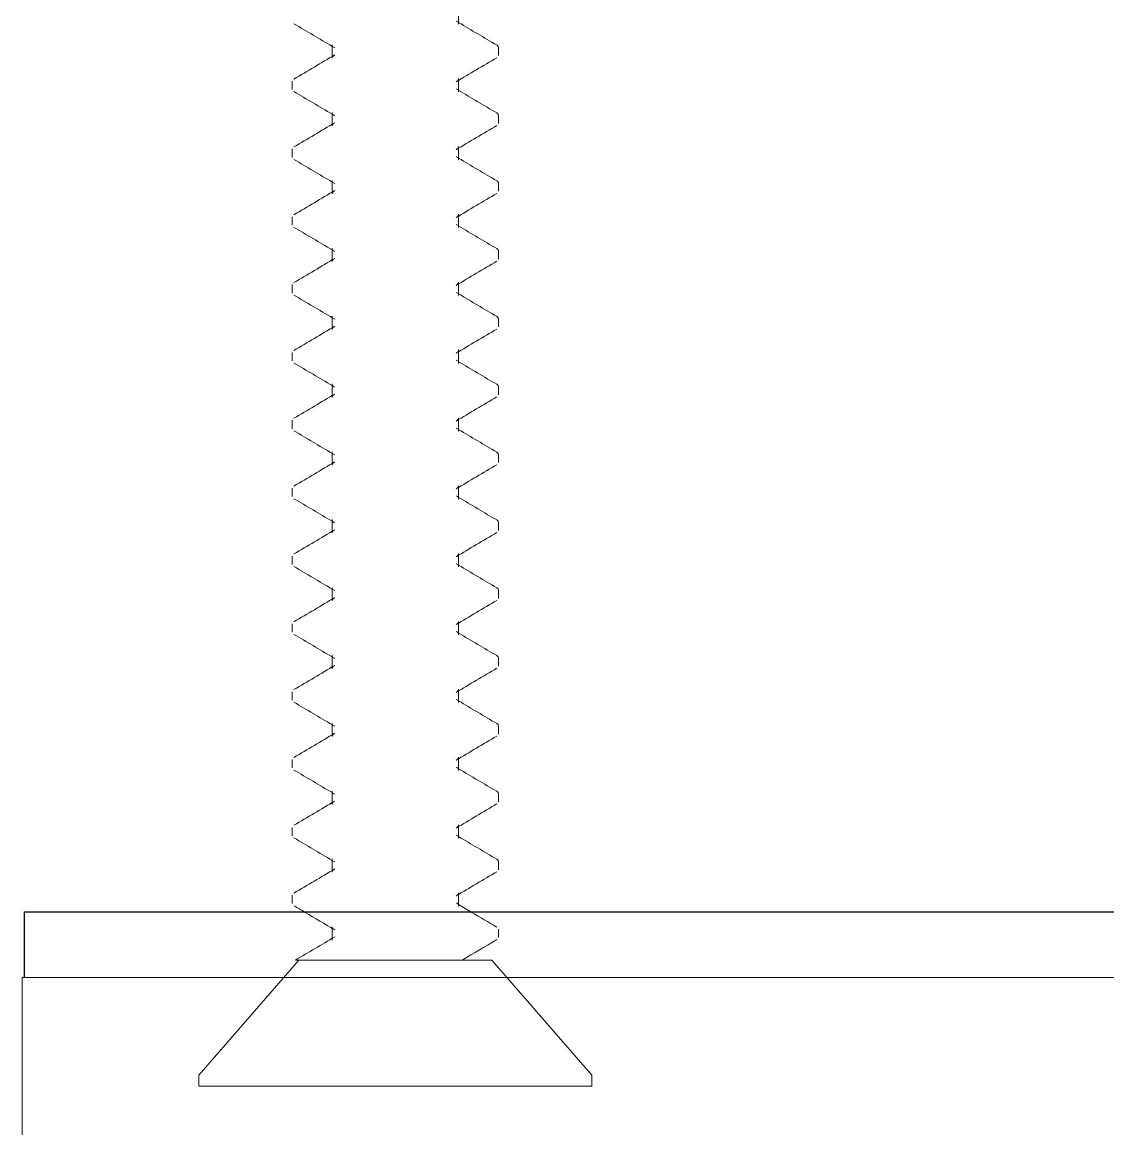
# Model space of a CAD drawing. Header units: inches. Extents: x 0.97 to 7.9, y 2.79 to 9.99.
# Drawn here: x 1.835 to 2.835, y 7.953 to 8.972 of the extents above; entities that cross this region are included whole.
import ezdxf

# ---------------------------------------------------------------- set-up
doc = ezdxf.new("R2010")
doc.units = ezdxf.units.IN
doc.header["$LTSCALE"] = 0.5
doc.header["$MEASUREMENT"] = 0
for name, color, linetype, lineweight in [('SHADE-BRACKET', 7, 'Continuous', 30), ('SHADE-BRACKET_SCREW', 7, 'Continuous', 5), ('SUB-BRACKET', 7, 'Continuous', 18)]:
    doc.layers.add(name, color=color, linetype=linetype, lineweight=lineweight)

# ---------------------------------------------------------------- blocks, each defined once
blk = doc.blocks.new('SHADE-BRACKET-SCREW-085598')
at = {"layer": 'SHADE-BRACKET_SCREW', "extrusion": (1, -2.22045e-16, 0)}
for p, q in [((0.0521, 2.3157, -0.7264), (0.0521, 2.328, -0.7264)), ((-0.0645, 2.2844, -0.7264), (-0.0645, 2.2967, -0.7264)), ((0.0888, 2.2867, -0.7264), (0.0888, 2.2945, -0.7264)), ((0.0521, 2.2532, -0.7264), (0.0521, 2.2655, -0.7264)), ((-0.1012, 2.2632, -0.7264), (-0.1012, 2.2554, -0.7264)), ((-0.0645, 2.2219, -0.7264), (-0.0645, 2.2342, -0.7264)), ((0.0888, 2.2242, -0.7264), (0.0888, 2.232, -0.7264)), ((0.0521, 2.1907, -0.7264), (0.0521, 2.203, -0.7264)), ((-0.1012, 2.2007, -0.7264), (-0.1012, 2.1929, -0.7264)), ((-0.0645, 2.1594, -0.7264), (-0.0645, 2.1717, -0.7264)), ((0.0888, 2.1617, -0.7264), (0.0888, 2.1695, -0.7264)), ((-0.1012, 2.1382, -0.7264), (-0.1012, 2.1304, -0.7264)), ((0.0521, 2.1282, -0.7264), (0.0521, 2.1405, -0.7264)), ((-0.0645, 2.0969, -0.7264), (-0.0645, 2.1092, -0.7264)), ((0.0888, 2.0992, -0.7264), (0.0888, 2.107, -0.7264)), ((-0.1012, 2.0757, -0.7264), (-0.1012, 2.0679, -0.7264)), ((0.0521, 2.0657, -0.7264), (0.0521, 2.078, -0.7264)), ((-0.0645, 2.0344, -0.7264), (-0.0645, 2.0467, -0.7264)), ((0.0888, 2.0367, -0.7264), (0.0888, 2.0445, -0.7264)), ((-0.1012, 2.0132, -0.7264), (-0.1012, 2.0054, -0.7264)), ((0.0521, 2.0032, -0.7264), (0.0521, 2.0155, -0.7264)), ((-0.0645, 1.9719, -0.7264), (-0.0645, 1.9842, -0.7264)), ((0.0888, 1.9742, -0.7264), (0.0888, 1.982, -0.7264)), ((-0.1012, 1.9507, -0.7264), (-0.1012, 1.9429, -0.7264)), ((0.0521, 1.9407, -0.7264), (0.0521, 1.953, -0.7264)), ((-0.0645, 1.9094, -0.7264), (-0.0645, 1.9217, -0.7264)), ((0.0888, 1.9117, -0.7264), (0.0888, 1.9195, -0.7264)), ((-0.1012, 1.8882, -0.7264), (-0.1012, 1.8804, -0.7264)), ((0.0521, 1.8782, -0.7264), (0.0521, 1.8905, -0.7264)), ((-0.0645, 1.8469, -0.7264), (-0.0645, 1.8592, -0.7264)), ((0.0888, 1.8492, -0.7264), (0.0888, 1.857, -0.7264)), ((-0.1012, 1.8257, -0.7264), (-0.1012, 1.8179, -0.7264)), ((0.0521, 1.8157, -0.7264), (0.0521, 1.828, -0.7264)), ((-0.0645, 1.7844, -0.7264), (-0.0645, 1.7967, -0.7264)), ((0.0888, 1.7867, -0.7264), (0.0888, 1.7945, -0.7264)), ((0.0521, 1.7532, -0.7264), (0.0521, 1.7655, -0.7264)), ((-0.1012, 1.7632, -0.7264), (-0.1012, 1.7554, -0.7264)), ((-0.0645, 1.7219, -0.7264), (-0.0645, 1.7342, -0.7264)), ((0.0888, 1.7242, -0.7264), (0.0888, 1.732, -0.7264)), ((0.0521, 1.6907, -0.7264), (0.0521, 1.703, -0.7264)), ((-0.1012, 1.7007, -0.7264), (-0.1012, 1.6929, -0.7264)), ((-0.0645, 1.6594, -0.7264), (-0.0645, 1.6717, -0.7264)), ((0.0888, 1.6617, -0.7264), (0.0888, 1.6695, -0.7264)), ((-0.1012, 1.6382, -0.7264), (-0.1012, 1.6304, -0.7264)), ((0.0521, 1.6282, -0.7264), (0.0521, 1.6405, -0.7264)), ((-0.0645, 1.5969, -0.7264), (-0.0645, 1.6092, -0.7264)), ((0.0888, 1.5992, -0.7264), (0.0888, 1.607, -0.7264)), ((-0.1012, 1.5757, -0.7264), (-0.1012, 1.5679, -0.7264)), ((0.0521, 1.5657, -0.7264), (0.0521, 1.578, -0.7264)), ((-0.0645, 1.5344, -0.7264), (-0.0645, 1.5467, -0.7264)), ((0.0888, 1.5367, -0.7264), (0.0888, 1.5445, -0.7264)), ((-0.1012, 1.5132, -0.7264), (-0.1012, 1.5054, -0.7264)), ((0.0521, 1.5032, -0.7264), (0.0521, 1.5155, -0.7264)), ((-0.0645, 1.4719, -0.7264), (-0.0645, 1.4842, -0.7264)), ((0.0888, 1.4742, -0.7264), (0.0888, 1.482, -0.7264)), ((-0.1872, 1.3474, -0.7264), (-0.095, 1.4534, -0.7264)), ((0.0827, 1.4534, -0.7264), (-0.0979, 1.4534, -0.7264)), ((0.1748, 1.3474, -0.7264), (0.0827, 1.4534, -0.7264)), ((-0.1872, 1.3374, -0.7264), (-0.1872, 1.3474, -0.7264)), ((0.1748, 1.3374, -0.7264), (0.1748, 1.3474, -0.7264)), ((0.1748, 1.3374, -0.7264), (-0.1872, 1.3374, -0.7264))]:
    blk.add_line(p, q, dxfattribs=at)
at = {"layer": 'SHADE-BRACKET_SCREW'}
for points in [[(-0.0645, 2.2952, -0.7264), (-0.0761, 2.3022, -0.7264), (-0.0878, 2.3091, -0.7264), (-0.0996, 2.316, -0.7264)], [(0.0497, 2.3186, -0.7264), (0.0505, 2.3181, -0.7264), (0.0513, 2.3177, -0.7264), (0.0521, 2.3172, -0.7264)], [(0.0521, 2.3172, -0.7264), (0.0637, 2.3102, -0.7264), (0.0755, 2.3033, -0.7264), (0.0872, 2.2964, -0.7264)], [(-0.0621, 2.2938, -0.7264), (-0.0629, 2.2943, -0.7264), (-0.0637, 2.2947, -0.7264), (-0.0645, 2.2952, -0.7264)], [(-0.0996, 2.2651, -0.7264), (-0.0871, 2.2725, -0.7264), (-0.0745, 2.2799, -0.7264), (-0.0621, 2.2874, -0.7264)], [(0.0872, 2.2848, -0.7264), (0.0747, 2.2774, -0.7264), (0.0622, 2.27, -0.7264), (0.0497, 2.2625, -0.7264)], [(-0.0645, 2.2327, -0.7264), (-0.0761, 2.2397, -0.7264), (-0.0878, 2.2466, -0.7264), (-0.0996, 2.2535, -0.7264)], [(0.0497, 2.2561, -0.7264), (0.0505, 2.2556, -0.7264), (0.0513, 2.2552, -0.7264), (0.0521, 2.2547, -0.7264)], [(0.0521, 2.2547, -0.7264), (0.0637, 2.2477, -0.7264), (0.0755, 2.2408, -0.7264), (0.0872, 2.2339, -0.7264)], [(-0.0996, 2.2026, -0.7264), (-0.0871, 2.21, -0.7264), (-0.0745, 2.2174, -0.7264), (-0.0621, 2.2249, -0.7264)], [(-0.0621, 2.2313, -0.7264), (-0.0629, 2.2318, -0.7264), (-0.0637, 2.2322, -0.7264), (-0.0645, 2.2327, -0.7264)], [(0.0872, 2.2223, -0.7264), (0.0747, 2.2149, -0.7264), (0.0622, 2.2075, -0.7264), (0.0497, 2.2, -0.7264)], [(0.0497, 2.1936, -0.7264), (0.0505, 2.1931, -0.7264), (0.0513, 2.1927, -0.7264), (0.0521, 2.1922, -0.7264)], [(-0.0645, 2.1702, -0.7264), (-0.0761, 2.1772, -0.7264), (-0.0878, 2.1841, -0.7264), (-0.0996, 2.191, -0.7264)], [(0.0521, 2.1922, -0.7264), (0.0637, 2.1852, -0.7264), (0.0755, 2.1783, -0.7264), (0.0872, 2.1714, -0.7264)], [(-0.0996, 2.1401, -0.7264), (-0.0871, 2.1475, -0.7264), (-0.0745, 2.1549, -0.7264), (-0.0621, 2.1624, -0.7264)], [(-0.0621, 2.1688, -0.7264), (-0.0629, 2.1693, -0.7264), (-0.0637, 2.1697, -0.7264), (-0.0645, 2.1702, -0.7264)], [(0.0872, 2.1598, -0.7264), (0.0747, 2.1524, -0.7264), (0.0622, 2.145, -0.7264), (0.0497, 2.1375, -0.7264)], [(0.0497, 2.1311, -0.7264), (0.0505, 2.1306, -0.7264), (0.0513, 2.1302, -0.7264), (0.0521, 2.1297, -0.7264)], [(-0.0645, 2.1077, -0.7264), (-0.0761, 2.1147, -0.7264), (-0.0878, 2.1216, -0.7264), (-0.0996, 2.1285, -0.7264)], [(0.0521, 2.1297, -0.7264), (0.0637, 2.1227, -0.7264), (0.0755, 2.1158, -0.7264), (0.0872, 2.1089, -0.7264)], [(-0.0621, 2.1063, -0.7264), (-0.0629, 2.1068, -0.7264), (-0.0637, 2.1072, -0.7264), (-0.0645, 2.1077, -0.7264)], [(-0.0996, 2.0776, -0.7264), (-0.0871, 2.085, -0.7264), (-0.0745, 2.0924, -0.7264), (-0.0621, 2.0999, -0.7264)], [(0.0872, 2.0973, -0.7264), (0.0747, 2.0899, -0.7264), (0.0622, 2.0825, -0.7264), (0.0497, 2.075, -0.7264)], [(-0.0645, 2.0452, -0.7264), (-0.0761, 2.0522, -0.7264), (-0.0878, 2.0591, -0.7264), (-0.0996, 2.066, -0.7264)], [(0.0497, 2.0686, -0.7264), (0.0505, 2.0681, -0.7264), (0.0513, 2.0677, -0.7264), (0.0521, 2.0672, -0.7264)], [(0.0521, 2.0672, -0.7264), (0.0637, 2.0602, -0.7264), (0.0755, 2.0533, -0.7264), (0.0872, 2.0464, -0.7264)], [(-0.0621, 2.0438, -0.7264), (-0.0629, 2.0443, -0.7264), (-0.0637, 2.0447, -0.7264), (-0.0645, 2.0452, -0.7264)], [(-0.0996, 2.0151, -0.7264), (-0.0871, 2.0225, -0.7264), (-0.0745, 2.0299, -0.7264), (-0.0621, 2.0374, -0.7264)], [(0.0872, 2.0348, -0.7264), (0.0747, 2.0274, -0.7264), (0.0622, 2.02, -0.7264), (0.0497, 2.0125, -0.7264)], [(-0.0645, 1.9827, -0.7264), (-0.0761, 1.9897, -0.7264), (-0.0878, 1.9966, -0.7264), (-0.0996, 2.0035, -0.7264)], [(0.0497, 2.0061, -0.7264), (0.0505, 2.0056, -0.7264), (0.0513, 2.0052, -0.7264), (0.0521, 2.0047, -0.7264)], [(0.0521, 2.0047, -0.7264), (0.0637, 1.9977, -0.7264), (0.0755, 1.9908, -0.7264), (0.0872, 1.9839, -0.7264)], [(-0.0621, 1.9813, -0.7264), (-0.0629, 1.9818, -0.7264), (-0.0637, 1.9822, -0.7264), (-0.0645, 1.9827, -0.7264)], [(-0.0996, 1.9526, -0.7264), (-0.0871, 1.96, -0.7264), (-0.0745, 1.9674, -0.7264), (-0.0621, 1.9749, -0.7264)], [(0.0872, 1.9723, -0.7264), (0.0747, 1.9649, -0.7264), (0.0622, 1.9575, -0.7264), (0.0497, 1.95, -0.7264)], [(-0.0645, 1.9202, -0.7264), (-0.0761, 1.9272, -0.7264), (-0.0878, 1.9341, -0.7264), (-0.0996, 1.941, -0.7264)], [(0.0497, 1.9436, -0.7264), (0.0505, 1.9431, -0.7264), (0.0513, 1.9427, -0.7264), (0.0521, 1.9422, -0.7264)], [(0.0521, 1.9422, -0.7264), (0.0637, 1.9352, -0.7264), (0.0755, 1.9283, -0.7264), (0.0872, 1.9214, -0.7264)], [(-0.0621, 1.9188, -0.7264), (-0.0629, 1.9193, -0.7264), (-0.0637, 1.9197, -0.7264), (-0.0645, 1.9202, -0.7264)], [(-0.0996, 1.8901, -0.7264), (-0.0871, 1.8975, -0.7264), (-0.0745, 1.9049, -0.7264), (-0.0621, 1.9124, -0.7264)], [(0.0872, 1.9098, -0.7264), (0.0747, 1.9024, -0.7264), (0.0622, 1.895, -0.7264), (0.0497, 1.8875, -0.7264)], [(-0.0645, 1.8577, -0.7264), (-0.0761, 1.8647, -0.7264), (-0.0878, 1.8716, -0.7264), (-0.0996, 1.8785, -0.7264)], [(0.0497, 1.8811, -0.7264), (0.0505, 1.8806, -0.7264), (0.0513, 1.8802, -0.7264), (0.0521, 1.8797, -0.7264)], [(0.0521, 1.8797, -0.7264), (0.0637, 1.8727, -0.7264), (0.0755, 1.8658, -0.7264), (0.0872, 1.8589, -0.7264)], [(-0.0621, 1.8563, -0.7264), (-0.0629, 1.8568, -0.7264), (-0.0637, 1.8572, -0.7264), (-0.0645, 1.8577, -0.7264)], [(-0.0996, 1.8276, -0.7264), (-0.0871, 1.835, -0.7264), (-0.0745, 1.8424, -0.7264), (-0.0621, 1.8499, -0.7264)], [(0.0872, 1.8473, -0.7264), (0.0747, 1.8399, -0.7264), (0.0622, 1.8325, -0.7264), (0.0497, 1.825, -0.7264)], [(-0.0645, 1.7952, -0.7264), (-0.0761, 1.8022, -0.7264), (-0.0878, 1.8091, -0.7264), (-0.0996, 1.816, -0.7264)], [(0.0497, 1.8186, -0.7264), (0.0505, 1.8181, -0.7264), (0.0513, 1.8177, -0.7264), (0.0521, 1.8172, -0.7264)], [(0.0521, 1.8172, -0.7264), (0.0637, 1.8102, -0.7264), (0.0755, 1.8033, -0.7264), (0.0872, 1.7964, -0.7264)], [(-0.0621, 1.7938, -0.7264), (-0.0629, 1.7943, -0.7264), (-0.0637, 1.7947, -0.7264), (-0.0645, 1.7952, -0.7264)], [(-0.0996, 1.7651, -0.7264), (-0.0871, 1.7725, -0.7264), (-0.0745, 1.7799, -0.7264), (-0.0621, 1.7874, -0.7264)], [(0.0872, 1.7848, -0.7264), (0.0747, 1.7774, -0.7264), (0.0622, 1.77, -0.7264), (0.0497, 1.7625, -0.7264)], [(0.0497, 1.7561, -0.7264), (0.0505, 1.7556, -0.7264), (0.0513, 1.7552, -0.7264), (0.0521, 1.7547, -0.7264)], [(0.0521, 1.7547, -0.7264), (0.0637, 1.7477, -0.7264), (0.0755, 1.7408, -0.7264), (0.0872, 1.7339, -0.7264)], [(-0.0645, 1.7327, -0.7264), (-0.0761, 1.7397, -0.7264), (-0.0878, 1.7466, -0.7264), (-0.0996, 1.7535, -0.7264)], [(-0.0996, 1.7026, -0.7264), (-0.0871, 1.71, -0.7264), (-0.0745, 1.7174, -0.7264), (-0.0621, 1.7249, -0.7264)], [(-0.0621, 1.7313, -0.7264), (-0.0629, 1.7318, -0.7264), (-0.0637, 1.7322, -0.7264), (-0.0645, 1.7327, -0.7264)], [(0.0872, 1.7223, -0.7264), (0.0747, 1.7149, -0.7264), (0.0622, 1.7075, -0.7264), (0.0497, 1.7, -0.7264)], [(0.0497, 1.6936, -0.7264), (0.0505, 1.6931, -0.7264), (0.0513, 1.6927, -0.7264), (0.0521, 1.6922, -0.7264)], [(-0.0645, 1.6702, -0.7264), (-0.0761, 1.6772, -0.7264), (-0.0878, 1.6841, -0.7264), (-0.0996, 1.691, -0.7264)], [(0.0521, 1.6922, -0.7264), (0.0637, 1.6852, -0.7264), (0.0755, 1.6783, -0.7264), (0.0872, 1.6714, -0.7264)], [(-0.0996, 1.6401, -0.7264), (-0.0871, 1.6475, -0.7264), (-0.0745, 1.6549, -0.7264), (-0.0621, 1.6624, -0.7264)], [(-0.0621, 1.6688, -0.7264), (-0.0629, 1.6693, -0.7264), (-0.0637, 1.6697, -0.7264), (-0.0645, 1.6702, -0.7264)], [(0.0872, 1.6598, -0.7264), (0.0747, 1.6524, -0.7264), (0.0622, 1.645, -0.7264), (0.0497, 1.6375, -0.7264)], [(-0.0645, 1.6077, -0.7264), (-0.0761, 1.6147, -0.7264), (-0.0878, 1.6216, -0.7264), (-0.0996, 1.6285, -0.7264)], [(0.0497, 1.6311, -0.7264), (0.0505, 1.6306, -0.7264), (0.0513, 1.6302, -0.7264), (0.0521, 1.6297, -0.7264)], [(0.0521, 1.6297, -0.7264), (0.0637, 1.6227, -0.7264), (0.0755, 1.6158, -0.7264), (0.0872, 1.6089, -0.7264)], [(-0.0621, 1.6063, -0.7264), (-0.0629, 1.6068, -0.7264), (-0.0637, 1.6072, -0.7264), (-0.0645, 1.6077, -0.7264)], [(-0.0996, 1.5776, -0.7264), (-0.0871, 1.585, -0.7264), (-0.0745, 1.5924, -0.7264), (-0.0621, 1.5999, -0.7264)], [(0.0872, 1.5973, -0.7264), (0.0747, 1.5899, -0.7264), (0.0622, 1.5825, -0.7264), (0.0497, 1.575, -0.7264)], [(-0.0645, 1.5452, -0.7264), (-0.0761, 1.5522, -0.7264), (-0.0878, 1.5591, -0.7264), (-0.0996, 1.566, -0.7264)], [(0.0497, 1.5686, -0.7264), (0.0505, 1.5681, -0.7264), (0.0513, 1.5677, -0.7264), (0.0521, 1.5672, -0.7264)], [(0.0521, 1.5672, -0.7264), (0.0637, 1.5602, -0.7264), (0.0755, 1.5533, -0.7264), (0.0872, 1.5464, -0.7264)], [(-0.0621, 1.5438, -0.7264), (-0.0629, 1.5443, -0.7264), (-0.0637, 1.5447, -0.7264), (-0.0645, 1.5452, -0.7264)], [(-0.0996, 1.5151, -0.7264), (-0.0871, 1.5225, -0.7264), (-0.0745, 1.5299, -0.7264), (-0.0621, 1.5374, -0.7264)], [(0.0872, 1.5348, -0.7264), (0.0747, 1.5274, -0.7264), (0.0622, 1.52, -0.7264), (0.0497, 1.5125, -0.7264)], [(-0.0893, 1.4974, -0.7264), (-0.0927, 1.4995, -0.7264), (-0.0961, 1.5015, -0.7264), (-0.0996, 1.5035, -0.7264)], [(0.0497, 1.5061, -0.7264), (0.0505, 1.5056, -0.7264), (0.0513, 1.5052, -0.7264), (0.0521, 1.5047, -0.7264)], [(0.0521, 1.5047, -0.7264), (0.0561, 1.5023, -0.7264), (0.0602, 1.4998, -0.7264), (0.0642, 1.4974, -0.7264)], [(-0.0621, 1.4813, -0.7264), (-0.0711, 1.4867, -0.7264), (-0.0802, 1.4921, -0.7264), (-0.0893, 1.4974, -0.7264)], [(0.0642, 1.4974, -0.7264), (0.0719, 1.4929, -0.7264), (0.0795, 1.4884, -0.7264), (0.0872, 1.4839, -0.7264)], [(-0.0982, 1.4534, -0.7264), (-0.0861, 1.4605, -0.7264), (-0.0741, 1.4676, -0.7264), (-0.0621, 1.4749, -0.7264)], [(0.0872, 1.4723, -0.7264), (0.0766, 1.466, -0.7264), (0.066, 1.4598, -0.7264), (0.0554, 1.4534, -0.7264)], [(-0.0982, 1.4534, -0.7264), (-0.0982, 1.4534, -0.7264), (-0.0981, 1.4534, -0.7264), (-0.0979, 1.4534, -0.7264)]]:
    blk.add_open_spline(points, degree=3, dxfattribs=at)
for points, knots in [([(0.0872, 2.2964, -0.7264), (0.0874, 2.2963, -0.7264), (0.0876, 2.2961, -0.7264), (0.0884, 2.2955, -0.7264), (0.0888, 2.295, -0.7264), (0.0888, 2.2945, -0.7264)], [-0.04485565, -0.04485565, -0.04485565, -0.04485565, -0.03658693, -0.03658693, 0, 0, 0, 0]), ([(-0.0645, 2.2844, -0.7264), (-0.0645, 2.2849, -0.7264), (-0.0643, 2.2855, -0.7264), (-0.0634, 2.2864, -0.7264), (-0.0628, 2.2869, -0.7264), (-0.0621, 2.2874, -0.7264)], [0, 0, 0, 0, 0.02262006, 0.02262006, 0.04305702, 0.04305702, 0.04305702, 0.04305702]), ([(0.0521, 2.2655, -0.7264), (0.0521, 2.2649, -0.7264), (0.0519, 2.2644, -0.7264), (0.051, 2.2634, -0.7264), (0.0505, 2.263, -0.7264), (0.0497, 2.2625, -0.7264)], [0, 0, 0, 0, 0.02262006, 0.02262006, 0.04305702, 0.04305702, 0.04305702, 0.04305702]), ([(0.0872, 2.2339, -0.7264), (0.0874, 2.2338, -0.7264), (0.0876, 2.2336, -0.7264), (0.0884, 2.233, -0.7264), (0.0888, 2.2325, -0.7264), (0.0888, 2.232, -0.7264)], [-0.04485565, -0.04485565, -0.04485565, -0.04485565, -0.03658693, -0.03658693, 0, 0, 0, 0]), ([(-0.0645, 2.2219, -0.7264), (-0.0645, 2.2224, -0.7264), (-0.0643, 2.223, -0.7264), (-0.0634, 2.2239, -0.7264), (-0.0628, 2.2244, -0.7264), (-0.0621, 2.2249, -0.7264)], [0, 0, 0, 0, 0.02262006, 0.02262006, 0.04305702, 0.04305702, 0.04305702, 0.04305702]), ([(0.0521, 2.203, -0.7264), (0.0521, 2.2024, -0.7264), (0.0519, 2.2019, -0.7264), (0.051, 2.2009, -0.7264), (0.0505, 2.2005, -0.7264), (0.0497, 2.2, -0.7264)], [0, 0, 0, 0, 0.02262006, 0.02262006, 0.04305702, 0.04305702, 0.04305702, 0.04305702]), ([(-0.0645, 2.1594, -0.7264), (-0.0645, 2.1599, -0.7264), (-0.0643, 2.1605, -0.7264), (-0.0634, 2.1614, -0.7264), (-0.0628, 2.1619, -0.7264), (-0.0621, 2.1624, -0.7264)], [0, 0, 0, 0, 0.02262006, 0.02262006, 0.04305702, 0.04305702, 0.04305702, 0.04305702]), ([(0.0872, 2.1714, -0.7264), (0.0874, 2.1713, -0.7264), (0.0876, 2.1711, -0.7264), (0.0884, 2.1705, -0.7264), (0.0888, 2.17, -0.7264), (0.0888, 2.1695, -0.7264)], [-0.04485565, -0.04485565, -0.04485565, -0.04485565, -0.03658693, -0.03658693, 0, 0, 0, 0]), ([(0.0521, 2.1405, -0.7264), (0.0521, 2.1399, -0.7264), (0.0519, 2.1394, -0.7264), (0.051, 2.1384, -0.7264), (0.0505, 2.138, -0.7264), (0.0497, 2.1375, -0.7264)], [0, 0, 0, 0, 0.02262006, 0.02262006, 0.04305702, 0.04305702, 0.04305702, 0.04305702]), ([(0.0872, 2.1089, -0.7264), (0.0874, 2.1088, -0.7264), (0.0876, 2.1086, -0.7264), (0.0884, 2.108, -0.7264), (0.0888, 2.1075, -0.7264), (0.0888, 2.107, -0.7264)], [-0.04485565, -0.04485565, -0.04485565, -0.04485565, -0.03658693, -0.03658693, 0, 0, 0, 0]), ([(-0.0645, 2.0969, -0.7264), (-0.0645, 2.0974, -0.7264), (-0.0643, 2.098, -0.7264), (-0.0634, 2.0989, -0.7264), (-0.0628, 2.0994, -0.7264), (-0.0621, 2.0999, -0.7264)], [0, 0, 0, 0, 0.02262006, 0.02262006, 0.04305702, 0.04305702, 0.04305702, 0.04305702]), ([(0.0521, 2.078, -0.7264), (0.0521, 2.0774, -0.7264), (0.0519, 2.0769, -0.7264), (0.051, 2.0759, -0.7264), (0.0505, 2.0755, -0.7264), (0.0497, 2.075, -0.7264)], [0, 0, 0, 0, 0.02262006, 0.02262006, 0.04305702, 0.04305702, 0.04305702, 0.04305702]), ([(0.0872, 2.0464, -0.7264), (0.0874, 2.0463, -0.7264), (0.0876, 2.0461, -0.7264), (0.0884, 2.0455, -0.7264), (0.0888, 2.045, -0.7264), (0.0888, 2.0445, -0.7264)], [-0.04485565, -0.04485565, -0.04485565, -0.04485565, -0.03658693, -0.03658693, 0, 0, 0, 0]), ([(-0.0645, 2.0344, -0.7264), (-0.0645, 2.0349, -0.7264), (-0.0643, 2.0355, -0.7264), (-0.0634, 2.0364, -0.7264), (-0.0628, 2.0369, -0.7264), (-0.0621, 2.0374, -0.7264)], [0, 0, 0, 0, 0.02262006, 0.02262006, 0.04305702, 0.04305702, 0.04305702, 0.04305702]), ([(0.0521, 2.0155, -0.7264), (0.0521, 2.0149, -0.7264), (0.0519, 2.0144, -0.7264), (0.051, 2.0134, -0.7264), (0.0505, 2.013, -0.7264), (0.0497, 2.0125, -0.7264)], [0, 0, 0, 0, 0.02262006, 0.02262006, 0.04305702, 0.04305702, 0.04305702, 0.04305702]), ([(0.0872, 1.9839, -0.7264), (0.0874, 1.9838, -0.7264), (0.0876, 1.9836, -0.7264), (0.0884, 1.983, -0.7264), (0.0888, 1.9825, -0.7264), (0.0888, 1.982, -0.7264)], [-0.04485565, -0.04485565, -0.04485565, -0.04485565, -0.03658693, -0.03658693, 0, 0, 0, 0]), ([(-0.0645, 1.9719, -0.7264), (-0.0645, 1.9724, -0.7264), (-0.0643, 1.973, -0.7264), (-0.0634, 1.9739, -0.7264), (-0.0628, 1.9744, -0.7264), (-0.0621, 1.9749, -0.7264)], [0, 0, 0, 0, 0.02262006, 0.02262006, 0.04305702, 0.04305702, 0.04305702, 0.04305702]), ([(0.0521, 1.953, -0.7264), (0.0521, 1.9524, -0.7264), (0.0519, 1.9519, -0.7264), (0.051, 1.9509, -0.7264), (0.0505, 1.9505, -0.7264), (0.0497, 1.95, -0.7264)], [0, 0, 0, 0, 0.02262006, 0.02262006, 0.04305702, 0.04305702, 0.04305702, 0.04305702]), ([(0.0872, 1.9214, -0.7264), (0.0874, 1.9213, -0.7264), (0.0876, 1.9211, -0.7264), (0.0884, 1.9205, -0.7264), (0.0888, 1.92, -0.7264), (0.0888, 1.9195, -0.7264)], [-0.04485565, -0.04485565, -0.04485565, -0.04485565, -0.03658693, -0.03658693, 0, 0, 0, 0]), ([(-0.0645, 1.9094, -0.7264), (-0.0645, 1.9099, -0.7264), (-0.0643, 1.9105, -0.7264), (-0.0634, 1.9114, -0.7264), (-0.0628, 1.9119, -0.7264), (-0.0621, 1.9124, -0.7264)], [0, 0, 0, 0, 0.02262006, 0.02262006, 0.04305702, 0.04305702, 0.04305702, 0.04305702]), ([(0.0521, 1.8905, -0.7264), (0.0521, 1.8899, -0.7264), (0.0519, 1.8894, -0.7264), (0.051, 1.8884, -0.7264), (0.0505, 1.888, -0.7264), (0.0497, 1.8875, -0.7264)], [0, 0, 0, 0, 0.02262006, 0.02262006, 0.04305702, 0.04305702, 0.04305702, 0.04305702]), ([(0.0872, 1.8589, -0.7264), (0.0874, 1.8588, -0.7264), (0.0876, 1.8586, -0.7264), (0.0884, 1.858, -0.7264), (0.0888, 1.8575, -0.7264), (0.0888, 1.857, -0.7264)], [-0.04485565, -0.04485565, -0.04485565, -0.04485565, -0.03658693, -0.03658693, 0, 0, 0, 0]), ([(-0.0645, 1.8469, -0.7264), (-0.0645, 1.8474, -0.7264), (-0.0643, 1.848, -0.7264), (-0.0634, 1.8489, -0.7264), (-0.0628, 1.8494, -0.7264), (-0.0621, 1.8499, -0.7264)], [0, 0, 0, 0, 0.02262006, 0.02262006, 0.04305702, 0.04305702, 0.04305702, 0.04305702]), ([(0.0521, 1.828, -0.7264), (0.0521, 1.8274, -0.7264), (0.0519, 1.8269, -0.7264), (0.051, 1.8259, -0.7264), (0.0505, 1.8255, -0.7264), (0.0497, 1.825, -0.7264)], [0, 0, 0, 0, 0.02262006, 0.02262006, 0.04305702, 0.04305702, 0.04305702, 0.04305702]), ([(0.0872, 1.7964, -0.7264), (0.0874, 1.7963, -0.7264), (0.0876, 1.7961, -0.7264), (0.0884, 1.7955, -0.7264), (0.0888, 1.795, -0.7264), (0.0888, 1.7945, -0.7264)], [-0.04485565, -0.04485565, -0.04485565, -0.04485565, -0.03658693, -0.03658693, 0, 0, 0, 0]), ([(-0.0645, 1.7844, -0.7264), (-0.0645, 1.7849, -0.7264), (-0.0643, 1.7855, -0.7264), (-0.0634, 1.7864, -0.7264), (-0.0628, 1.7869, -0.7264), (-0.0621, 1.7874, -0.7264)], [0, 0, 0, 0, 0.02262006, 0.02262006, 0.04305702, 0.04305702, 0.04305702, 0.04305702]), ([(0.0521, 1.7655, -0.7264), (0.0521, 1.7649, -0.7264), (0.0519, 1.7644, -0.7264), (0.051, 1.7634, -0.7264), (0.0505, 1.763, -0.7264), (0.0497, 1.7625, -0.7264)], [0, 0, 0, 0, 0.02262006, 0.02262006, 0.04305702, 0.04305702, 0.04305702, 0.04305702]), ([(0.0872, 1.7339, -0.7264), (0.0874, 1.7338, -0.7264), (0.0876, 1.7336, -0.7264), (0.0884, 1.733, -0.7264), (0.0888, 1.7325, -0.7264), (0.0888, 1.732, -0.7264)], [-0.04485565, -0.04485565, -0.04485565, -0.04485565, -0.03658693, -0.03658693, 0, 0, 0, 0]), ([(-0.0645, 1.7219, -0.7264), (-0.0645, 1.7224, -0.7264), (-0.0643, 1.723, -0.7264), (-0.0634, 1.7239, -0.7264), (-0.0628, 1.7244, -0.7264), (-0.0621, 1.7249, -0.7264)], [0, 0, 0, 0, 0.02262006, 0.02262006, 0.04305702, 0.04305702, 0.04305702, 0.04305702]), ([(0.0521, 1.703, -0.7264), (0.0521, 1.7024, -0.7264), (0.0519, 1.7019, -0.7264), (0.051, 1.7009, -0.7264), (0.0505, 1.7005, -0.7264), (0.0497, 1.7, -0.7264)], [0, 0, 0, 0, 0.02262006, 0.02262006, 0.04305702, 0.04305702, 0.04305702, 0.04305702]), ([(-0.0645, 1.6594, -0.7264), (-0.0645, 1.6599, -0.7264), (-0.0643, 1.6605, -0.7264), (-0.0634, 1.6614, -0.7264), (-0.0628, 1.6619, -0.7264), (-0.0621, 1.6624, -0.7264)], [0, 0, 0, 0, 0.02262006, 0.02262006, 0.04305702, 0.04305702, 0.04305702, 0.04305702]), ([(0.0872, 1.6714, -0.7264), (0.0874, 1.6713, -0.7264), (0.0876, 1.6711, -0.7264), (0.0884, 1.6705, -0.7264), (0.0888, 1.67, -0.7264), (0.0888, 1.6695, -0.7264)], [-0.04485565, -0.04485565, -0.04485565, -0.04485565, -0.03658693, -0.03658693, 0, 0, 0, 0]), ([(0.0521, 1.6405, -0.7264), (0.0521, 1.6399, -0.7264), (0.0519, 1.6394, -0.7264), (0.051, 1.6384, -0.7264), (0.0505, 1.638, -0.7264), (0.0497, 1.6375, -0.7264)], [0, 0, 0, 0, 0.02262006, 0.02262006, 0.04305702, 0.04305702, 0.04305702, 0.04305702]), ([(0.0872, 1.6089, -0.7264), (0.0874, 1.6088, -0.7264), (0.0876, 1.6086, -0.7264), (0.0884, 1.608, -0.7264), (0.0888, 1.6075, -0.7264), (0.0888, 1.607, -0.7264)], [-0.04485565, -0.04485565, -0.04485565, -0.04485565, -0.03658693, -0.03658693, 0, 0, 0, 0]), ([(-0.0645, 1.5969, -0.7264), (-0.0645, 1.5974, -0.7264), (-0.0643, 1.598, -0.7264), (-0.0634, 1.5989, -0.7264), (-0.0628, 1.5994, -0.7264), (-0.0621, 1.5999, -0.7264)], [0, 0, 0, 0, 0.02262006, 0.02262006, 0.04305702, 0.04305702, 0.04305702, 0.04305702]), ([(0.0521, 1.578, -0.7264), (0.0521, 1.5774, -0.7264), (0.0519, 1.5769, -0.7264), (0.051, 1.5759, -0.7264), (0.0505, 1.5755, -0.7264), (0.0497, 1.575, -0.7264)], [0, 0, 0, 0, 0.02262006, 0.02262006, 0.04305702, 0.04305702, 0.04305702, 0.04305702]), ([(0.0872, 1.5464, -0.7264), (0.0874, 1.5463, -0.7264), (0.0876, 1.5461, -0.7264), (0.0884, 1.5455, -0.7264), (0.0888, 1.545, -0.7264), (0.0888, 1.5445, -0.7264)], [-0.04485565, -0.04485565, -0.04485565, -0.04485565, -0.03658693, -0.03658693, 0, 0, 0, 0]), ([(-0.0645, 1.5344, -0.7264), (-0.0645, 1.5349, -0.7264), (-0.0643, 1.5355, -0.7264), (-0.0634, 1.5364, -0.7264), (-0.0628, 1.5369, -0.7264), (-0.0621, 1.5374, -0.7264)], [0, 0, 0, 0, 0.02262006, 0.02262006, 0.04305702, 0.04305702, 0.04305702, 0.04305702]), ([(0.0521, 1.5155, -0.7264), (0.0521, 1.5149, -0.7264), (0.0519, 1.5144, -0.7264), (0.051, 1.5134, -0.7264), (0.0505, 1.513, -0.7264), (0.0497, 1.5125, -0.7264)], [0, 0, 0, 0, 0.02262006, 0.02262006, 0.04305702, 0.04305702, 0.04305702, 0.04305702])]:
    blk.add_open_spline(points, degree=3, knots=knots, dxfattribs=at)
blk = doc.blocks.new('SHADE-BRACKET-085598')
at = {"layer": 'SHADE-BRACKET'}
for p, q in [((-0.3479, 1.4374, -0.7264), (-0.3479, 1.4978, -0.7264)), ((-0.3479, 1.4978, -0.7264), (1.6481, 1.4978, -0.7264))]:
    blk.add_line(p, q, dxfattribs=at)
blk = doc.blocks.new('FOOT-COVER-085598')
at = {"layer": 'SUB-BRACKET', "extrusion": (1, -2.22045e-16, 0)}
for p, q in [((1.6501, 1.4374, -0.7264), (-0.3499, 1.4374, -0.7264)), ((-0.3499, 1.4374, -0.7264), (-0.3499, 1.2374, -0.7264))]:
    blk.add_line(p, q, dxfattribs=at)
blk = doc.blocks.new('ROLL-085598')
at = {"layer": 'SHADE-BRACKET'}
blk.add_blockref('SHADE-BRACKET-085598', (0, 0), dxfattribs=at)
at = {"layer": 'SUB-BRACKET'}
blk.add_blockref('FOOT-COVER-085598', (0, 0), dxfattribs=at)
blk = doc.blocks.new('SYSTEM-085598')
at = {"layer": 'SHADE-BRACKET'}
blk.add_blockref('ROLL-085598', (0, 0), dxfattribs=at)
at = {"layer": 'SHADE-BRACKET_SCREW'}
blk.add_blockref('SHADE-BRACKET-SCREW-085598', (0, 0), dxfattribs=at)

msp = doc.modelspace()

# ---------------------------------------------------------------- block references
at = {"layer": 'SHADE-BRACKET'}
msp.add_blockref('SYSTEM-085598', (2.1847, 6.6547, 0.7264), dxfattribs=at)

doc.saveas('drawing.dxf')
